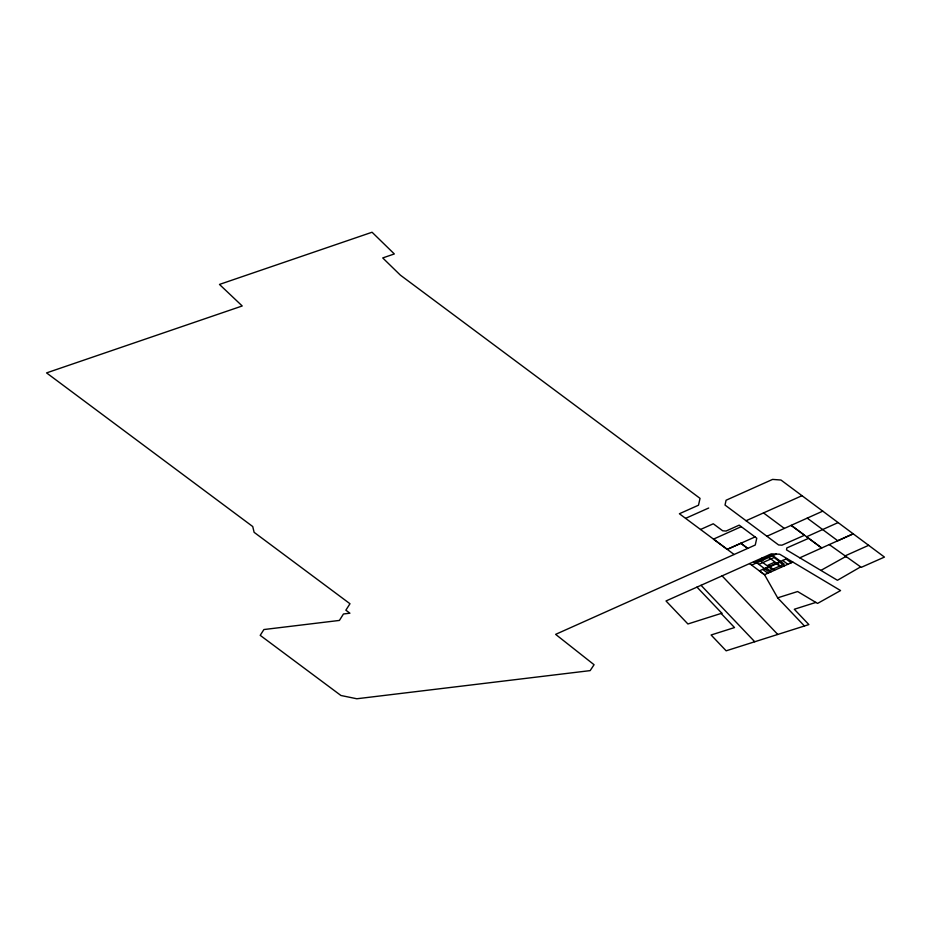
<?xml version="1.0" encoding="UTF-8"?>
<svg xmlns="http://www.w3.org/2000/svg" width="931" height="931" viewBox="0 0 931 931"><rect width="100%" height="100%" fill="white"/><g stroke="black" fill="none" stroke-linecap="round" stroke-linejoin="round"><path stroke-width="1.4" d="M860.628 566.898L837.435 580.281L786.532 549.895L786.788 547.963L808.655 538.304L821.712 547.987L791.175 525.352L804.512 535.244L781.947 545.194L778.584 544.949L725.028 505.068L726.075 500.238L772.602 479.407L780.969 480.035L884.45 557.087L861.28 567.34L829.265 544.588M820.898 570.412L845.604 556.622M846.035 556.901L845.115 555.877L868.646 545.322M806.595 536.78L838.109 522.582M741.251 526.678L713.483 539.13L734.128 554.492L755.262 545.019L756.763 538.211L739.202 525.142L726.04 531.054L722.7 530.798L713.274 523.781L700.531 529.483M766.923 536.256L822.76 511.142M696.982 587.112L721.828 613.215L687.916 623.979L666.014 600.972L771.275 553.864L779.689 554.213L840.577 590.557L817.558 603.428L797.634 591.534L777.653 597.842L764.537 574.73L759.382 570.878L786.951 558.542M799.799 557.82L853.215 533.824L837.772 540.76L807.235 518.125M734.128 554.492L555.621 634.36L594.071 664.722L590.149 670.623L356.817 698.762L340.932 695.492L260.214 635.349L263.904 629.542L339.408 620.43L343.458 613.983L349.905 613.203L345.855 610.189L349.986 603.742L254.116 532.323L252.732 526.539L46.55 372.9L242.223 305.973L219.472 284.432L372.063 232.238L394.325 253.954L382.722 257.934L400.377 275.145L700.031 498.364L698.506 505.196L679.386 513.749L685.588 518.358L708.677 508.023M746.057 520.732L802.01 495.688M685.588 518.358L727.251 549.36L740.855 543.285L747.698 548.406L740.855 543.285M727.251 549.36L755.053 536.931M751.643 565.117L776.326 554.073M758.812 564.361L774.068 557.541L780.259 562.149L765.014 568.981M792.84 562.068L764.537 574.73L749.571 563.569M721.828 613.215L721.094 613.448L734.524 627.564L711.098 634.989L726.157 650.816L808.876 624.585L794.294 609.258L815.87 602.415M763.513 512.923L784.344 528.424M786.02 558.961L791.187 562.801M782.692 560.45L787.859 564.291M769.553 554.632L771.624 556.179M779.363 561.94L784.53 565.792M767.749 556.668L780.143 565.897M781.19 567.282L774.487 562.277L767.831 565.257L774.534 570.261M761.57 558.216L763.629 559.752M759.766 560.253L772.148 569.481M766.05 567.898L771.205 571.75M753.575 561.789L755.635 563.325M762.71 569.388L767.877 573.24M777.653 597.842L804.431 625.981M701.031 585.296L754.75 641.75M722.084 575.882L777.757 634.453M771.799 554.864L755.716 562.056L768.11 571.285L784.193 564.093L771.799 554.864"/></g></svg>
